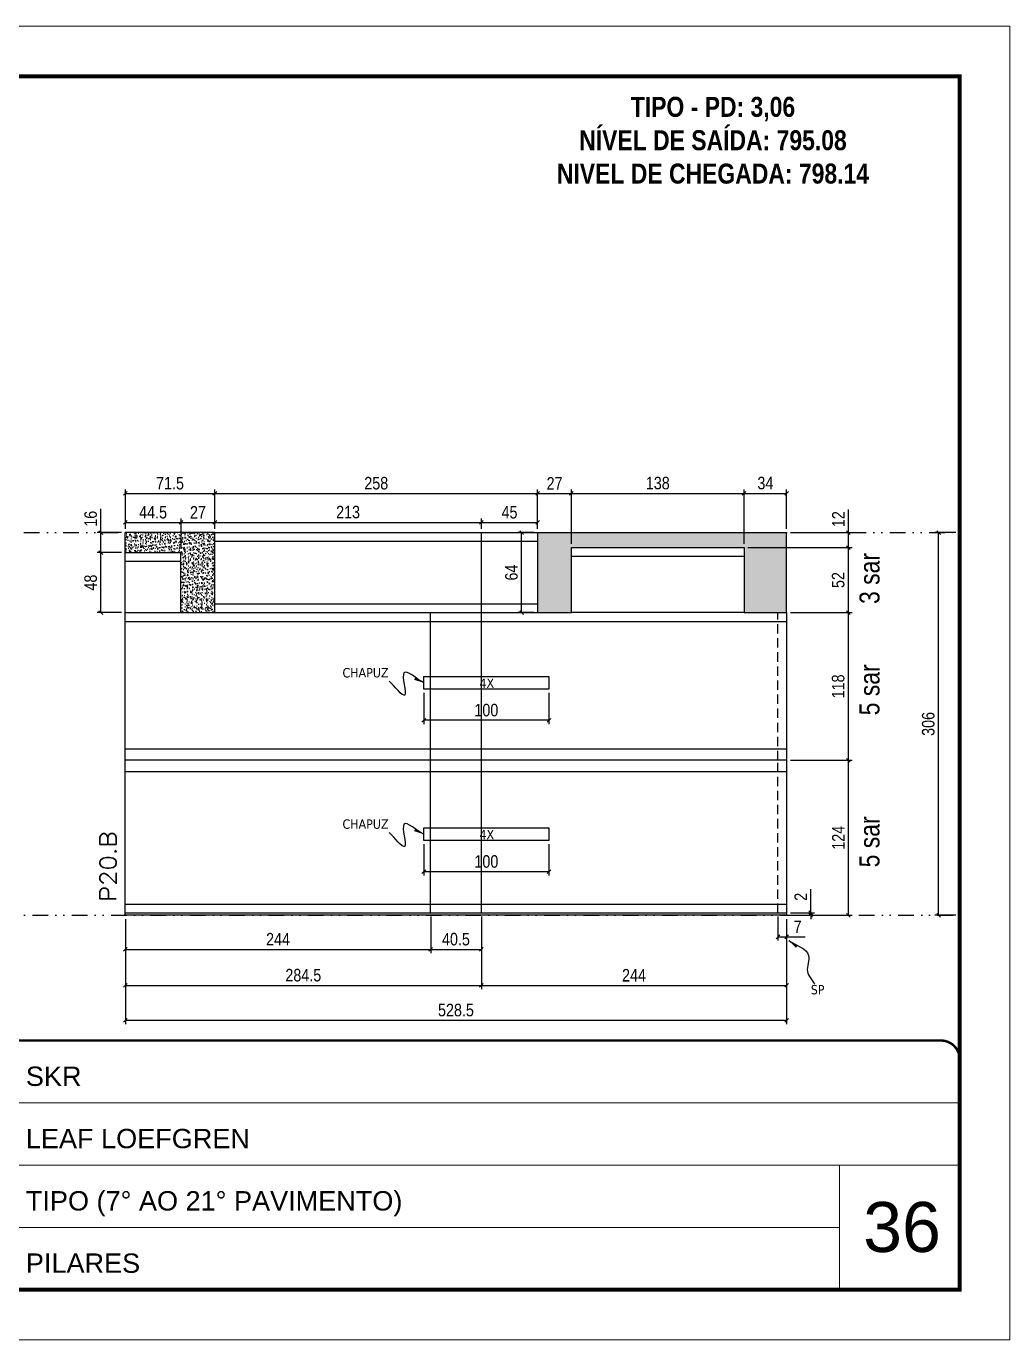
# Model space of a CAD drawing. Extents: x 14400 to 27878, y -21631 to 6985.
# Drawn here: x 19868 to 20653, y -3254 to -2204 of the extents above; entities that cross this region are included whole.
import ezdxf

# ---------------------------------------------------------------- set-up
doc = ezdxf.new("R2010")
doc.units = 0
for name, pattern in [('CONTINUO', [0]), ('DASHED', [0.75, 0.5, -0.25]), ('DIVIDE2', [0.625, 0.25, -0.125, 0, -0.125, 0, -0.125]), ('HIDDEN', [0.375, 0.25, -0.125])]:
    doc.linetypes.add(name, pattern=pattern)
for name, color, linetype, lineweight in [('CARIMBO', 255, 'Continuous', 9), ('Folhas', 255, 'Continuous', 9), ('SARRAFO DE PRESSAO', 251, 'DASHED', 9), ('Texto Seção', 7, 'Continuous', 15)]:
    doc.layers.add(name, color=color, linetype=linetype, lineweight=lineweight)
for name, color, linetype in [('COTA', 241, 'Continuous'), ('NOMENCLATURA', 7, 'Continuous'), ('Nível', 160, 'Continuous'), ('Painéis', 200, 'Continuous'), ('SARR_2.2x10', 60, 'Continuous'), ('SARR_2.2x7', 40, 'Continuous'), ('Sarrafo de Pressão', 42, 'HIDDEN'), ('texto', 7, 'Continuous')]:
    doc.layers.add(name, color=color, linetype=linetype)
doc.styles.add('ARIAL', font='arial.ttf')
doc.styles.add('ARIAL_NARROW', font='ARIALN.TTF', dxfattribs={"height": 0.2})
doc.styles.add('COTA TECNICA', font='techl___.ttf', dxfattribs={"height": 10})
doc.styles.add('COTA TECNICA-50', font='techl___.ttf', dxfattribs={"height": 10})
doc.styles.add('REGUA-120', font='ROMANS.shx', dxfattribs={"height": 15})
doc.styles.add('ROMANC', font='techb___.ttf', dxfattribs={"height": 2.5})
doc.styles.get("Standard").update_dxf_attribs({"font": 'arial.ttf'})
doc.dimstyles.new('COTA PAINEL-50', dxfattribs={"dimtxt": 10, "dimasz": 3, "dimexe": 3, "dimexo": 3, "dimgap": 3, "dimtad": 1, "dimdec": 1, "dimzin": 12, "dimdsep": 46, "dimtxsty": 'COTA TECNICA-50', "dimblk1": 'OBLIQUE', "dimblk2": 'OBLIQUE', "dimsah": 1, "dimcen": 0.9, "dimclrd": 4, "dimclre": 4, "dimclrt": 240, "dimadec": 1, "dimazin": 3, "dimtfac": 1, "dimtdec": 1, "dimtmove": 0, "dimatfit": 3, "dimfxl": 1, "dimtolj": 1, "dimtzin": 12, "dimarcsym": 0})
doc.dimstyles.new('PAINEL', dxfattribs={"dimtxt": 10, "dimasz": 3, "dimexe": 3, "dimexo": 3, "dimgap": 3, "dimtad": 1, "dimdec": 1, "dimzin": 12, "dimdsep": 46, "dimtxsty": 'COTA TECNICA', "dimblk1": 'OBLIQUE', "dimblk2": 'OBLIQUE', "dimsah": 1, "dimcen": 0.9, "dimclrd": 4, "dimclre": 4, "dimclrt": 240, "dimadec": 1, "dimazin": 3, "dimtfac": 1, "dimtdec": 1, "dimtmove": 0, "dimatfit": 3, "dimfxl": 1, "dimtolj": 1, "dimtzin": 12, "dimarcsym": 0})
doc.dimstyles.get("Standard").update_dxf_attribs({"dimtxt": 0.18, "dimasz": 0.18, "dimexe": 0.18, "dimexo": 0.0625, "dimgap": 0.09, "dimtad": 0, "dimtih": 1, "dimtoh": 1, "dimdec": 4, "dimzin": 0, "dimdsep": 46, "dimtxsty": 'Standard', "dimcen": 0.09, "dimadec": 0, "dimazin": 0, "dimtfac": 1, "dimtdec": 4, "dimtofl": 0, "dimtmove": 0, "dimatfit": 3, "dimfxl": 1, "dimtolj": 1, "dimtzin": 0, "dimarcsym": 0})
pattern_1 = [(50, (0, -55), (5.4655401, -0.4781726), [0.5715, -6.2865]), (355, (0, -55), (-1.0573026, 5.7317054), [0.4572, -5.0292175]), (100.451445, (0.4555, -55.04), (4.4082374, 5.2535326), [0.4857003, -5.3427073]), (46.1842, (0, -53.476), (8.1323712, -1.2612698), [0.85725, -9.42975]), (96.635558, (0.678, -53.581), (7.122124, 7.4227837), [0.7285507, -8.0140682]), (351.18415, (0, -53.476), (7.122124, 7.4227837), [0.685799, -7.543792]), (21, (0.762, -53.857), (4.5484317, -3.0679559), [0.5715, -6.2865]), (326, (0.762, -53.857), (1.8540609, 5.525639), [0.4572, -5.0292]), (71.451445, (1.141, -54.1127), (6.4024926, 2.457683), [0.4857003, -5.3426981]), (37.5, (0, -55), (0.0926581, 2.53665117), [0, -4.96824, 0, -5.1054, 0, -5.04825]), (7.5, (0, -55), (2.00458988, 3.00541724), [0, -2.91084, 0, -4.85394, 0, -1.92405]), (327.5, (-1.6993, -55), (4.06771786, -0.17186232), [0, -1.905, 0, -5.9436, 0, -7.8867]), (317.5, (-2.4613, -55), (4.44387544, 0.76279473), [0, -2.4765, 0, -3.94716, 0, -5.6007])]

# ---------------------------------------------------------------- blocks, each defined once
blk = doc.blocks.new('9999999999')
at = {"color": 30, "linetype": 'CONTINUO'}
for p, q in [((98564.6, 34379.6), (99584, 34379.6)), ((98564.6, 34329.8), (99488, 34329.8)), ((99584, 34329.8), (99488, 34329.8)), ((99488, 34329.8), (99488, 34230.2)), ((98564.6, 34280), (99488, 34280))]:
    blk.add_line(p, q, dxfattribs=at)
at = {"color": 30, "linetype": 'CONTINUO', "const_width": 2}
blk.add_lwpolyline([(99584, 34230.2), (99584, 34414.4, 0.414214), (99569, 34429.4), (98229, 34429.4, 0.414214), (98214, 34414.4), (98214, 34245.2, 0.414214), (98229, 34230.2), (99584, 34230.2)], format="xyb", dxfattribs=at)
at = {"layer": 'Folhas'}
blk.add_lwpolyline([(98139, 34190.2), (99624, 34190.2), (99624, 35240.2), (98139, 35240.2)], close=True, dxfattribs=at)
at = {"layer": 'Folhas', "color": 30, "const_width": 3}
blk.add_lwpolyline([(98214, 34230.2), (99584, 34230.2), (99584, 35200.2), (98214, 35200.2)], close=True, dxfattribs=at)
at = {"color": 7, "linetype": 'Continuous', "ltscale": 5, "style": 'ARIAL'}
for s, height, p in [('SKR', 15.48, (98837.7, 34393.1)), ('LEAF LOEFGREN', 15.483, (98837.7, 34343.3)), ('TIPO (7° AO 21° PAVIMENTO)', 15.483, (98837.7, 34293.5)), ('PILARES', 15.48, (98837.7, 34243.7))]:
    blk.add_text(s, height=height, dxfattribs=at).set_placement(p)
blk = doc.blocks.new('_Oblique')
at = {"color": 0, "linetype": 'ByBlock', "lineweight": -2}
blk.add_line((-0.5, -0.5), (0.5, 0.5), dxfattribs=at)
blk = doc.blocks.new('*D1974')
at = {"layer": 'COTA', "color": 4, "lineweight": -2, "transparency": 16777216}
for p, q in [((20468.2, -2915.6), (20468.2, -2934.8)), ((20475.2, -2917.6), (20475.2, -2934.8)), ((20468.2, -2931.8), (20475.2, -2931.8)), ((20475.2, -2931.8), (20489.9, -2931.8))]:
    blk.add_line(p, q, dxfattribs=at)
at = {"layer": 'Defpoints', "color": 0, "transparency": 16777216}
for p in [(20468.2, -2912.6), (20475.2, -2914.6), (20475.2, -2931.8)]:
    blk.add_point(p, dxfattribs=at)
at = {"layer": 'COTA', "color": 4, "lineweight": -2, "transparency": 16777216, "xscale": 3, "yscale": 3, "zscale": 3, "rotation": 180}
blk.add_blockref('_Oblique', (20468.2, -2931.8), dxfattribs=at)
at = {"layer": 'COTA', "color": 4, "lineweight": -2, "transparency": 16777216, "xscale": 3, "yscale": 3, "zscale": 3}
blk.add_blockref('_Oblique', (20475.2, -2931.8), dxfattribs=at)
at = {"layer": 'COTA', "color": 240, "transparency": 16777216, "insert": (20484, -2923.8), "char_height": 10, "attachment_point": 5, "style": 'COTA TECNICA-50'}
blk.add_mtext('\\A1;7', dxfattribs=at)
blk = doc.blocks.new('*D1975')
at = {"layer": 'COTA', "color": 4, "lineweight": -2, "transparency": 16777216}
for p, q in [((20494.4, -2912.6), (20494.4, -2893.8)), ((20478.2, -2912.6), (20497.4, -2912.6)), ((20478.2, -2914.6), (20497.4, -2914.6)), ((20494.4, -2914.6), (20494.4, -2912.6)), ((20494.4, -2914.6), (20494.4, -2917.6))]:
    blk.add_line(p, q, dxfattribs=at)
at = {"layer": 'Defpoints', "color": 0, "transparency": 16777216}
for p in [(20475.2, -2912.6), (20475.2, -2914.6), (20494.4, -2914.6)]:
    blk.add_point(p, dxfattribs=at)
at = {"layer": 'COTA', "color": 4, "lineweight": -2, "transparency": 16777216, "xscale": 3, "yscale": 3, "zscale": 3}
for p, rotation in [((20494.4, -2912.6), 270), ((20494.4, -2914.6), 90)]:
    blk.add_blockref('_Oblique', p, dxfattribs=dict(at, rotation=rotation))
at = {"layer": 'COTA', "color": 240, "transparency": 16777216, "insert": (20486.4, -2899.8), "char_height": 10, "attachment_point": 5, "rotation": 90, "style": 'COTA TECNICA-50'}
blk.add_mtext('\\A1;2', dxfattribs=at)
blk = doc.blocks.new('*D1976')
at = {"layer": 'COTA', "color": 4, "lineweight": -2, "transparency": 16777216}
for p, q in [((20478.2, -2790.6), (20527.5, -2790.6)), ((20524.5, -2914.6), (20524.5, -2790.6)), ((20478.2, -2914.6), (20527.5, -2914.6))]:
    blk.add_line(p, q, dxfattribs=at)
at = {"layer": 'Defpoints', "color": 0, "transparency": 16777216}
for p in [(20475.2, -2790.6), (20524.5, -2790.6), (20475.2, -2914.6)]:
    blk.add_point(p, dxfattribs=at)
at = {"layer": 'COTA', "color": 4, "lineweight": -2, "transparency": 16777216, "xscale": 3, "yscale": 3, "zscale": 3}
for p, rotation in [((20524.5, -2790.6), 90), ((20524.5, -2914.6), 270)]:
    blk.add_blockref('_Oblique', p, dxfattribs=dict(at, rotation=rotation))
at = {"layer": 'COTA', "color": 240, "transparency": 16777216, "insert": (20516.5, -2852.6), "char_height": 10, "attachment_point": 5, "rotation": 90, "style": 'COTA TECNICA'}
blk.add_mtext('\\A1;124', dxfattribs=at)
blk = doc.blocks.new('*D1977')
at = {"layer": 'COTA', "color": 4, "linetype": 'ByBlock', "lineweight": -2, "transparency": 16777216}
for p, q in [((20185.2, -2857.7), (20185.2, -2882.7)), ((20285.2, -2857.7), (20285.2, -2882.7)), ((20285.2, -2879.7), (20185.2, -2879.7))]:
    blk.add_line(p, q, dxfattribs=at)
at = {"layer": 'Defpoints', "color": 0, "linetype": 'ByBlock', "transparency": 16777216}
for p in [(20185.2, -2854.7), (20285.2, -2854.7), (20185.2, -2879.7)]:
    blk.add_point(p, dxfattribs=at)
at = {"layer": 'COTA', "color": 4, "linetype": 'ByBlock', "lineweight": -2, "transparency": 16777216, "xscale": 3, "yscale": 3, "zscale": 3, "rotation": 180}
blk.add_blockref('_Oblique', (20185.2, -2879.7), dxfattribs=at)
at = {"layer": 'COTA', "color": 4, "linetype": 'ByBlock', "lineweight": -2, "transparency": 16777216, "xscale": 3, "yscale": 3, "zscale": 3}
blk.add_blockref('_Oblique', (20285.2, -2879.7), dxfattribs=at)
at = {"layer": 'COTA', "color": 240, "linetype": 'ByBlock', "transparency": 16777216, "insert": (20235.2, -2871.6), "char_height": 10, "attachment_point": 5, "style": 'COTA TECNICA'}
blk.add_mtext('\\A1;100', dxfattribs=at)
blk = doc.blocks.new('*D1978')
at = {"layer": 'COTA', "color": 4, "lineweight": -2, "transparency": 16777216}
for p, q in [((19946.7, -2917.6), (19946.7, -2973.6)), ((20231.2, -2915.6), (20231.2, -2973.6)), ((19946.7, -2970.6), (20231.2, -2970.6))]:
    blk.add_line(p, q, dxfattribs=at)
at = {"layer": 'Defpoints', "color": 0, "transparency": 16777216}
for p in [(19946.7, -2914.6), (20231.2, -2912.6), (20231.2, -2970.6)]:
    blk.add_point(p, dxfattribs=at)
at = {"layer": 'COTA', "color": 4, "lineweight": -2, "transparency": 16777216, "xscale": 3, "yscale": 3, "zscale": 3, "rotation": 180}
blk.add_blockref('_Oblique', (19946.7, -2970.6), dxfattribs=at)
at = {"layer": 'COTA', "color": 4, "lineweight": -2, "transparency": 16777216, "xscale": 3, "yscale": 3, "zscale": 3}
blk.add_blockref('_Oblique', (20231.2, -2970.6), dxfattribs=at)
at = {"layer": 'COTA', "color": 240, "transparency": 16777216, "insert": (20088.9, -2962.5), "char_height": 10, "attachment_point": 5, "style": 'COTA TECNICA'}
blk.add_mtext('\\A1;284.5', dxfattribs=at)
blk = doc.blocks.new('*D1979')
at = {"layer": 'COTA', "color": 4, "lineweight": -2, "transparency": 16777216}
for p, q in [((20231.2, -2915.6), (20231.2, -2973.6)), ((20475.2, -2917.6), (20475.2, -2973.6)), ((20231.2, -2970.6), (20475.2, -2970.6))]:
    blk.add_line(p, q, dxfattribs=at)
at = {"layer": 'Defpoints', "color": 0, "transparency": 16777216}
for p in [(20231.2, -2912.6), (20475.2, -2914.6), (20475.2, -2970.6)]:
    blk.add_point(p, dxfattribs=at)
at = {"layer": 'COTA', "color": 4, "lineweight": -2, "transparency": 16777216, "xscale": 3, "yscale": 3, "zscale": 3, "rotation": 180}
blk.add_blockref('_Oblique', (20231.2, -2970.6), dxfattribs=at)
at = {"layer": 'COTA', "color": 4, "lineweight": -2, "transparency": 16777216, "xscale": 3, "yscale": 3, "zscale": 3}
blk.add_blockref('_Oblique', (20475.2, -2970.6), dxfattribs=at)
at = {"layer": 'COTA', "color": 240, "transparency": 16777216, "insert": (20353.2, -2962.5), "char_height": 10, "attachment_point": 5, "style": 'COTA TECNICA'}
blk.add_mtext('\\A1;244', dxfattribs=at)
blk = doc.blocks.new('*D1980')
at = {"layer": 'COTA', "color": 4, "lineweight": -2, "transparency": 16777216}
for p, q in [((19946.7, -2917.6), (19946.7, -2944.8)), ((20190.7, -2915.6), (20190.7, -2944.8)), ((19946.7, -2941.8), (20190.7, -2941.8))]:
    blk.add_line(p, q, dxfattribs=at)
at = {"layer": 'Defpoints', "color": 0, "transparency": 16777216}
for p in [(19946.7, -2914.6), (20190.7, -2912.6), (20190.7, -2941.8)]:
    blk.add_point(p, dxfattribs=at)
at = {"layer": 'COTA', "color": 4, "lineweight": -2, "transparency": 16777216, "xscale": 3, "yscale": 3, "zscale": 3, "rotation": 180}
blk.add_blockref('_Oblique', (19946.7, -2941.8), dxfattribs=at)
at = {"layer": 'COTA', "color": 4, "lineweight": -2, "transparency": 16777216, "xscale": 3, "yscale": 3, "zscale": 3}
blk.add_blockref('_Oblique', (20190.7, -2941.8), dxfattribs=at)
at = {"layer": 'COTA', "color": 240, "transparency": 16777216, "insert": (20068.7, -2933.7), "char_height": 10, "attachment_point": 5, "style": 'COTA TECNICA'}
blk.add_mtext('\\A1;244', dxfattribs=at)
blk = doc.blocks.new('*D1981')
at = {"layer": 'COTA', "color": 4, "lineweight": -2, "transparency": 16777216}
for p, q in [((20190.7, -2915.6), (20190.7, -2944.8)), ((20231.2, -2915.6), (20231.2, -2944.8)), ((20190.7, -2941.8), (20231.2, -2941.8))]:
    blk.add_line(p, q, dxfattribs=at)
at = {"layer": 'Defpoints', "color": 0, "transparency": 16777216}
for p in [(20190.7, -2912.6), (20231.2, -2912.6), (20231.2, -2941.8)]:
    blk.add_point(p, dxfattribs=at)
at = {"layer": 'COTA', "color": 4, "lineweight": -2, "transparency": 16777216, "xscale": 3, "yscale": 3, "zscale": 3, "rotation": 180}
blk.add_blockref('_Oblique', (20190.7, -2941.8), dxfattribs=at)
at = {"layer": 'COTA', "color": 4, "lineweight": -2, "transparency": 16777216, "xscale": 3, "yscale": 3, "zscale": 3}
blk.add_blockref('_Oblique', (20231.2, -2941.8), dxfattribs=at)
at = {"layer": 'COTA', "color": 240, "transparency": 16777216, "insert": (20210.9, -2933.7), "char_height": 10, "attachment_point": 5, "style": 'COTA TECNICA'}
blk.add_mtext('\\A1;40.5', dxfattribs=at)
blk = doc.blocks.new('*D1990')
at = {"layer": 'COTA', "color": 4, "lineweight": -2, "transparency": 16777216}
for p, q in [((19927.1, -2608.6), (19927.1, -2589.6)), ((19943.7, -2608.6), (19924.1, -2608.6)), ((19927.1, -2624.6), (19927.1, -2608.6)), ((19943.7, -2624.6), (19924.1, -2624.6))]:
    blk.add_line(p, q, dxfattribs=at)
at = {"layer": 'Defpoints', "color": 0, "transparency": 16777216}
for p in [(19927.1, -2608.6), (19946.7, -2608.6), (19946.7, -2624.6)]:
    blk.add_point(p, dxfattribs=at)
at = {"layer": 'COTA', "color": 4, "lineweight": -2, "transparency": 16777216, "xscale": 3, "yscale": 3, "zscale": 3}
for p, rotation in [((19927.1, -2608.6), 90), ((19927.1, -2624.6), 270)]:
    blk.add_blockref('_Oblique', p, dxfattribs=dict(at, rotation=rotation))
at = {"layer": 'COTA', "color": 240, "transparency": 16777216, "insert": (19919, -2597.6), "char_height": 10, "attachment_point": 5, "rotation": 90, "style": 'COTA TECNICA'}
blk.add_mtext('\\A1;16', dxfattribs=at)
blk = doc.blocks.new('*D1991')
at = {"layer": 'COTA', "color": 4, "lineweight": -2, "transparency": 16777216}
for p, q in [((19946.7, -2605.6), (19946.7, -2597.5)), ((19946.7, -2600.5), (19991.2, -2600.5)), ((19991.2, -2621.6), (19991.2, -2597.5))]:
    blk.add_line(p, q, dxfattribs=at)
at = {"layer": 'Defpoints', "color": 0, "transparency": 16777216}
for p in [(19991.2, -2600.5), (19946.7, -2608.6), (19991.2, -2624.6)]:
    blk.add_point(p, dxfattribs=at)
at = {"layer": 'COTA', "color": 4, "lineweight": -2, "transparency": 16777216, "xscale": 3, "yscale": 3, "zscale": 3, "rotation": 180}
blk.add_blockref('_Oblique', (19946.7, -2600.5), dxfattribs=at)
at = {"layer": 'COTA', "color": 4, "lineweight": -2, "transparency": 16777216, "xscale": 3, "yscale": 3, "zscale": 3}
blk.add_blockref('_Oblique', (19991.2, -2600.5), dxfattribs=at)
at = {"layer": 'COTA', "color": 240, "transparency": 16777216, "insert": (19968.9, -2592.4), "char_height": 10, "attachment_point": 5, "style": 'COTA TECNICA'}
blk.add_mtext('\\A1;44.5', dxfattribs=at)
blk = doc.blocks.new('*D1992')
at = {"layer": 'COTA', "color": 4, "lineweight": -2, "transparency": 16777216}
for p, q in [((19991.2, -2621.6), (19991.2, -2597.5)), ((19991.2, -2600.5), (20018.2, -2600.5)), ((20018.2, -2605.6), (20018.2, -2597.5))]:
    blk.add_line(p, q, dxfattribs=at)
at = {"layer": 'Defpoints', "color": 0, "transparency": 16777216}
for p in [(20018.2, -2600.5), (20018.2, -2608.6), (19991.2, -2624.6)]:
    blk.add_point(p, dxfattribs=at)
at = {"layer": 'COTA', "color": 4, "lineweight": -2, "transparency": 16777216, "xscale": 3, "yscale": 3, "zscale": 3, "rotation": 180}
blk.add_blockref('_Oblique', (19991.2, -2600.5), dxfattribs=at)
at = {"layer": 'COTA', "color": 4, "lineweight": -2, "transparency": 16777216, "xscale": 3, "yscale": 3, "zscale": 3}
blk.add_blockref('_Oblique', (20018.2, -2600.5), dxfattribs=at)
at = {"layer": 'COTA', "color": 240, "transparency": 16777216, "insert": (20004.7, -2592.4), "char_height": 10, "attachment_point": 5, "style": 'COTA TECNICA'}
blk.add_mtext('\\A1;27', dxfattribs=at)
blk = doc.blocks.new('*D1993')
at = {"layer": 'COTA', "color": 4, "lineweight": -2, "transparency": 16777216}
for p, q in [((20018.2, -2605.6), (20018.2, -2574.3)), ((20018.2, -2577.3), (20276.2, -2577.3)), ((20276.2, -2605.6), (20276.2, -2574.3))]:
    blk.add_line(p, q, dxfattribs=at)
at = {"layer": 'Defpoints', "color": 0, "transparency": 16777216}
for p in [(20276.2, -2577.3), (20018.2, -2608.6), (20276.2, -2608.6)]:
    blk.add_point(p, dxfattribs=at)
at = {"layer": 'COTA', "color": 4, "lineweight": -2, "transparency": 16777216, "xscale": 3, "yscale": 3, "zscale": 3, "rotation": 180}
blk.add_blockref('_Oblique', (20018.2, -2577.3), dxfattribs=at)
at = {"layer": 'COTA', "color": 4, "lineweight": -2, "transparency": 16777216, "xscale": 3, "yscale": 3, "zscale": 3}
blk.add_blockref('_Oblique', (20276.2, -2577.3), dxfattribs=at)
at = {"layer": 'COTA', "color": 240, "transparency": 16777216, "insert": (20147.2, -2569.2), "char_height": 10, "attachment_point": 5, "style": 'COTA TECNICA'}
blk.add_mtext('\\A1;258', dxfattribs=at)
blk = doc.blocks.new('*D1994')
at = {"layer": 'COTA', "color": 4, "lineweight": -2, "transparency": 16777216}
for p, q in [((20018.2, -2605.6), (20018.2, -2597.5)), ((20018.2, -2600.5), (20231.2, -2600.5)), ((20231.2, -2605.6), (20231.2, -2597.5))]:
    blk.add_line(p, q, dxfattribs=at)
at = {"layer": 'Defpoints', "color": 0, "transparency": 16777216}
for p in [(20231.2, -2600.5), (20018.2, -2608.6), (20231.2, -2608.6)]:
    blk.add_point(p, dxfattribs=at)
at = {"layer": 'COTA', "color": 4, "lineweight": -2, "transparency": 16777216, "xscale": 3, "yscale": 3, "zscale": 3, "rotation": 180}
blk.add_blockref('_Oblique', (20018.2, -2600.5), dxfattribs=at)
at = {"layer": 'COTA', "color": 4, "lineweight": -2, "transparency": 16777216, "xscale": 3, "yscale": 3, "zscale": 3}
blk.add_blockref('_Oblique', (20231.2, -2600.5), dxfattribs=at)
at = {"layer": 'COTA', "color": 240, "transparency": 16777216, "insert": (20124.7, -2592.3), "char_height": 10, "attachment_point": 5, "style": 'COTA TECNICA'}
blk.add_mtext('\\A1;213', dxfattribs=at)
blk = doc.blocks.new('*D1995')
at = {"layer": 'COTA', "color": 4, "lineweight": -2, "transparency": 16777216}
for p, q in [((20231.2, -2605.6), (20231.2, -2597.5)), ((20231.2, -2600.5), (20276.2, -2600.5)), ((20276.2, -2605.6), (20276.2, -2597.5))]:
    blk.add_line(p, q, dxfattribs=at)
at = {"layer": 'Defpoints', "color": 0, "transparency": 16777216}
for p in [(20276.2, -2600.5), (20231.2, -2608.6), (20276.2, -2608.6)]:
    blk.add_point(p, dxfattribs=at)
at = {"layer": 'COTA', "color": 4, "lineweight": -2, "transparency": 16777216, "xscale": 3, "yscale": 3, "zscale": 3, "rotation": 180}
blk.add_blockref('_Oblique', (20231.2, -2600.5), dxfattribs=at)
at = {"layer": 'COTA', "color": 4, "lineweight": -2, "transparency": 16777216, "xscale": 3, "yscale": 3, "zscale": 3}
blk.add_blockref('_Oblique', (20276.2, -2600.5), dxfattribs=at)
at = {"layer": 'COTA', "color": 240, "transparency": 16777216, "insert": (20253.7, -2592.4), "char_height": 10, "attachment_point": 5, "style": 'COTA TECNICA'}
blk.add_mtext('\\A1;45', dxfattribs=at)
blk = doc.blocks.new('*D1996')
at = {"layer": 'COTA', "color": 4, "lineweight": -2, "transparency": 16777216}
for p, q in [((20276.2, -2605.6), (20276.2, -2574.3)), ((20276.2, -2577.3), (20303.2, -2577.3)), ((20303.2, -2617.6), (20303.2, -2574.3))]:
    blk.add_line(p, q, dxfattribs=at)
at = {"layer": 'Defpoints', "color": 0, "transparency": 16777216}
for p in [(20303.2, -2577.3), (20276.2, -2608.6), (20303.2, -2620.6)]:
    blk.add_point(p, dxfattribs=at)
at = {"layer": 'COTA', "color": 4, "lineweight": -2, "transparency": 16777216, "xscale": 3, "yscale": 3, "zscale": 3, "rotation": 180}
blk.add_blockref('_Oblique', (20276.2, -2577.3), dxfattribs=at)
at = {"layer": 'COTA', "color": 4, "lineweight": -2, "transparency": 16777216, "xscale": 3, "yscale": 3, "zscale": 3}
blk.add_blockref('_Oblique', (20303.2, -2577.3), dxfattribs=at)
at = {"layer": 'COTA', "color": 240, "transparency": 16777216, "insert": (20289.7, -2569.3), "char_height": 10, "attachment_point": 5, "style": 'COTA TECNICA'}
blk.add_mtext('\\A1;27', dxfattribs=at)
blk = doc.blocks.new('*D1997')
at = {"layer": 'COTA', "color": 4, "lineweight": -2, "transparency": 16777216}
for p, q in [((20303.2, -2617.6), (20303.2, -2574.3)), ((20303.2, -2577.3), (20441.2, -2577.3)), ((20441.2, -2617.6), (20441.2, -2574.3))]:
    blk.add_line(p, q, dxfattribs=at)
at = {"layer": 'Defpoints', "color": 0, "transparency": 16777216}
for p in [(20441.2, -2577.3), (20303.2, -2620.6), (20441.2, -2620.6)]:
    blk.add_point(p, dxfattribs=at)
at = {"layer": 'COTA', "color": 4, "lineweight": -2, "transparency": 16777216, "xscale": 3, "yscale": 3, "zscale": 3, "rotation": 180}
blk.add_blockref('_Oblique', (20303.2, -2577.3), dxfattribs=at)
at = {"layer": 'COTA', "color": 4, "lineweight": -2, "transparency": 16777216, "xscale": 3, "yscale": 3, "zscale": 3}
blk.add_blockref('_Oblique', (20441.2, -2577.3), dxfattribs=at)
at = {"layer": 'COTA', "color": 240, "transparency": 16777216, "insert": (20372.2, -2569.1), "char_height": 10, "attachment_point": 5, "style": 'COTA TECNICA'}
blk.add_mtext('\\A1;138', dxfattribs=at)
blk = doc.blocks.new('*D1998')
at = {"layer": 'COTA', "color": 4, "lineweight": -2, "transparency": 16777216}
for p, q in [((20441.2, -2617.6), (20441.2, -2574.3)), ((20441.2, -2577.3), (20475.2, -2577.3)), ((20475.2, -2605.6), (20475.2, -2574.3))]:
    blk.add_line(p, q, dxfattribs=at)
at = {"layer": 'Defpoints', "color": 0, "transparency": 16777216}
for p in [(20475.2, -2577.3), (20475.2, -2608.6), (20441.2, -2620.6)]:
    blk.add_point(p, dxfattribs=at)
at = {"layer": 'COTA', "color": 4, "lineweight": -2, "transparency": 16777216, "xscale": 3, "yscale": 3, "zscale": 3, "rotation": 180}
blk.add_blockref('_Oblique', (20441.2, -2577.3), dxfattribs=at)
at = {"layer": 'COTA', "color": 4, "lineweight": -2, "transparency": 16777216, "xscale": 3, "yscale": 3, "zscale": 3}
blk.add_blockref('_Oblique', (20475.2, -2577.3), dxfattribs=at)
at = {"layer": 'COTA', "color": 240, "transparency": 16777216, "insert": (20458.2, -2569.1), "char_height": 10, "attachment_point": 5, "style": 'COTA TECNICA'}
blk.add_mtext('\\A1;34', dxfattribs=at)
blk = doc.blocks.new('*D1999')
at = {"layer": 'COTA', "color": 4, "lineweight": -2, "transparency": 16777216}
for p, q in [((19946.7, -2605.6), (19946.7, -2574.3)), ((19946.7, -2577.3), (20018.2, -2577.3)), ((20018.2, -2605.6), (20018.2, -2574.3))]:
    blk.add_line(p, q, dxfattribs=at)
at = {"layer": 'Defpoints', "color": 0, "transparency": 16777216}
for p in [(20018.2, -2577.3), (19946.7, -2608.6), (20018.2, -2608.6)]:
    blk.add_point(p, dxfattribs=at)
at = {"layer": 'COTA', "color": 4, "lineweight": -2, "transparency": 16777216, "xscale": 3, "yscale": 3, "zscale": 3, "rotation": 180}
blk.add_blockref('_Oblique', (19946.7, -2577.3), dxfattribs=at)
at = {"layer": 'COTA', "color": 4, "lineweight": -2, "transparency": 16777216, "xscale": 3, "yscale": 3, "zscale": 3}
blk.add_blockref('_Oblique', (20018.2, -2577.3), dxfattribs=at)
at = {"layer": 'COTA', "color": 240, "transparency": 16777216, "insert": (19982.4, -2569.2), "char_height": 10, "attachment_point": 5, "style": 'COTA TECNICA'}
blk.add_mtext('\\A1;71.5', dxfattribs=at)
blk = doc.blocks.new('*D2000')
at = {"layer": 'COTA', "color": 4, "lineweight": -2, "transparency": 16777216}
for p, q in [((20273.2, -2608.6), (20260.4, -2608.6)), ((20263.4, -2672.6), (20263.4, -2608.6)), ((20273.2, -2672.6), (20260.4, -2672.6))]:
    blk.add_line(p, q, dxfattribs=at)
at = {"layer": 'Defpoints', "color": 0, "transparency": 16777216}
for p in [(20263.4, -2608.6), (20276.2, -2608.6), (20276.2, -2672.6)]:
    blk.add_point(p, dxfattribs=at)
at = {"layer": 'COTA', "color": 4, "lineweight": -2, "transparency": 16777216, "xscale": 3, "yscale": 3, "zscale": 3}
for p, rotation in [((20263.4, -2608.6), 90), ((20263.4, -2672.6), 270)]:
    blk.add_blockref('_Oblique', p, dxfattribs=dict(at, rotation=rotation))
at = {"layer": 'COTA', "color": 240, "transparency": 16777216, "insert": (20255.3, -2640.6), "char_height": 10, "attachment_point": 5, "rotation": 90, "style": 'COTA TECNICA'}
blk.add_mtext('\\A1;64', dxfattribs=at)
blk = doc.blocks.new('*D2022')
at = {"layer": 'COTA', "color": 4, "lineweight": -2, "transparency": 16777216}
for p, q in [((19943.7, -2624.6), (19924.1, -2624.6)), ((19927.1, -2672.6), (19927.1, -2624.6)), ((19943.7, -2672.6), (19924.1, -2672.6))]:
    blk.add_line(p, q, dxfattribs=at)
at = {"layer": 'Defpoints', "color": 0, "transparency": 16777216}
for p in [(19927.1, -2624.6), (19946.7, -2624.6), (19946.7, -2672.6)]:
    blk.add_point(p, dxfattribs=at)
at = {"layer": 'COTA', "color": 4, "lineweight": -2, "transparency": 16777216, "xscale": 3, "yscale": 3, "zscale": 3}
for p, rotation in [((19927.1, -2624.6), 90), ((19927.1, -2672.6), 270)]:
    blk.add_blockref('_Oblique', p, dxfattribs=dict(at, rotation=rotation))
at = {"layer": 'COTA', "color": 240, "transparency": 16777216, "insert": (19919, -2648.6), "char_height": 10, "attachment_point": 5, "rotation": 90, "style": 'COTA TECNICA'}
blk.add_mtext('\\A1;48', dxfattribs=at)
blk = doc.blocks.new('*D2023')
at = {"layer": 'COTA', "color": 4, "lineweight": -2, "transparency": 16777216}
for p, q in [((20478.2, -2672.6), (20527.5, -2672.6)), ((20524.5, -2790.6), (20524.5, -2672.6)), ((20478.2, -2790.6), (20527.5, -2790.6))]:
    blk.add_line(p, q, dxfattribs=at)
at = {"layer": 'Defpoints', "color": 0, "transparency": 16777216}
for p in [(20475.2, -2672.6), (20524.5, -2672.6), (20475.2, -2790.6)]:
    blk.add_point(p, dxfattribs=at)
at = {"layer": 'COTA', "color": 4, "lineweight": -2, "transparency": 16777216, "xscale": 3, "yscale": 3, "zscale": 3}
for p, rotation in [((20524.5, -2672.6), 90), ((20524.5, -2790.6), 270)]:
    blk.add_blockref('_Oblique', p, dxfattribs=dict(at, rotation=rotation))
at = {"layer": 'COTA', "color": 240, "transparency": 16777216, "insert": (20516.4, -2731.6), "char_height": 10, "attachment_point": 5, "rotation": 90, "style": 'COTA TECNICA'}
blk.add_mtext('\\A1;118', dxfattribs=at)
blk = doc.blocks.new('*D2024')
at = {"layer": 'COTA', "color": 4, "lineweight": -2, "transparency": 16777216}
for p, q in [((20444.2, -2620.6), (20527.5, -2620.6)), ((20524.5, -2672.6), (20524.5, -2620.6)), ((20478.2, -2672.6), (20527.5, -2672.6))]:
    blk.add_line(p, q, dxfattribs=at)
at = {"layer": 'Defpoints', "color": 0, "transparency": 16777216}
for p in [(20441.2, -2620.6), (20524.5, -2620.6), (20475.2, -2672.6)]:
    blk.add_point(p, dxfattribs=at)
at = {"layer": 'COTA', "color": 4, "lineweight": -2, "transparency": 16777216, "xscale": 3, "yscale": 3, "zscale": 3}
for p, rotation in [((20524.5, -2620.6), 90), ((20524.5, -2672.6), 270)]:
    blk.add_blockref('_Oblique', p, dxfattribs=dict(at, rotation=rotation))
at = {"layer": 'COTA', "color": 240, "transparency": 16777216, "insert": (20516.4, -2646.6), "char_height": 10, "attachment_point": 5, "rotation": 90, "style": 'COTA TECNICA'}
blk.add_mtext('\\A1;52', dxfattribs=at)
blk = doc.blocks.new('*D2025')
at = {"layer": 'COTA', "color": 4, "lineweight": -2, "transparency": 16777216}
for p, q in [((20524.5, -2608.6), (20524.5, -2590.3)), ((20478.2, -2608.6), (20527.5, -2608.6)), ((20524.5, -2620.6), (20524.5, -2608.6)), ((20444.2, -2620.6), (20527.5, -2620.6))]:
    blk.add_line(p, q, dxfattribs=at)
at = {"layer": 'Defpoints', "color": 0, "transparency": 16777216}
for p in [(20475.2, -2608.6), (20524.5, -2608.6), (20441.2, -2620.6)]:
    blk.add_point(p, dxfattribs=at)
at = {"layer": 'COTA', "color": 4, "lineweight": -2, "transparency": 16777216, "xscale": 3, "yscale": 3, "zscale": 3}
for p, rotation in [((20524.5, -2608.6), 90), ((20524.5, -2620.6), 270)]:
    blk.add_blockref('_Oblique', p, dxfattribs=dict(at, rotation=rotation))
at = {"layer": 'COTA', "color": 240, "transparency": 16777216, "insert": (20516.5, -2597.9), "char_height": 10, "attachment_point": 5, "rotation": 90, "style": 'COTA TECNICA'}
blk.add_mtext('\\A1;12', dxfattribs=at)
blk = doc.blocks.new('*D2027')
at = {"layer": 'COTA', "color": 4, "linetype": 'ByBlock', "lineweight": -2, "transparency": 16777216}
for p, q in [((20185.2, -2736.7), (20185.2, -2761.7)), ((20285.2, -2736.7), (20285.2, -2761.7)), ((20285.2, -2758.7), (20185.2, -2758.7))]:
    blk.add_line(p, q, dxfattribs=at)
at = {"layer": 'Defpoints', "color": 0, "linetype": 'ByBlock', "transparency": 16777216}
for p in [(20185.2, -2733.7), (20285.2, -2733.7), (20185.2, -2758.7)]:
    blk.add_point(p, dxfattribs=at)
at = {"layer": 'COTA', "color": 4, "linetype": 'ByBlock', "lineweight": -2, "transparency": 16777216, "xscale": 3, "yscale": 3, "zscale": 3, "rotation": 180}
blk.add_blockref('_Oblique', (20185.2, -2758.7), dxfattribs=at)
at = {"layer": 'COTA', "color": 4, "linetype": 'ByBlock', "lineweight": -2, "transparency": 16777216, "xscale": 3, "yscale": 3, "zscale": 3}
blk.add_blockref('_Oblique', (20285.2, -2758.7), dxfattribs=at)
at = {"layer": 'COTA', "color": 240, "linetype": 'ByBlock', "transparency": 16777216, "insert": (20235.2, -2750.6), "char_height": 10, "attachment_point": 5, "style": 'COTA TECNICA'}
blk.add_mtext('\\A1;100', dxfattribs=at)
blk = doc.blocks.new('*D2028')
at = {"layer": 'COTA', "color": 4, "lineweight": -2, "transparency": 16777216}
for p, q in [((20610.5, -2608.6), (20593.6, -2608.6)), ((20596.6, -2914.6), (20596.6, -2608.6)), ((20610.5, -2914.6), (20593.6, -2914.6))]:
    blk.add_line(p, q, dxfattribs=at)
at = {"layer": 'Defpoints', "color": 0, "transparency": 16777216}
for p in [(20596.6, -2608.6), (20613.5, -2608.6), (20613.5, -2914.6)]:
    blk.add_point(p, dxfattribs=at)
at = {"layer": 'COTA', "color": 4, "lineweight": -2, "transparency": 16777216, "xscale": 3, "yscale": 3, "zscale": 3}
for p, rotation in [((20596.6, -2608.6), 90), ((20596.6, -2914.6), 270)]:
    blk.add_blockref('_Oblique', p, dxfattribs=dict(at, rotation=rotation))
at = {"layer": 'COTA', "color": 240, "transparency": 16777216, "insert": (20588.4, -2761.6), "char_height": 10, "attachment_point": 5, "rotation": 90, "style": 'COTA TECNICA'}
blk.add_mtext('\\A1;306', dxfattribs=at)
blk = doc.blocks.new('*D2963')
at = {"layer": 'COTA', "color": 4, "lineweight": -2, "transparency": 16777216}
for p, q in [((19946.7, -2917.6), (19946.7, -3001.5)), ((20475.2, -2917.6), (20475.2, -3001.5)), ((19946.7, -2998.5), (20475.2, -2998.5))]:
    blk.add_line(p, q, dxfattribs=at)
at = {"layer": 'Defpoints', "color": 0, "transparency": 16777216}
for p in [(19946.7, -2914.6), (20475.2, -2914.6), (20475.2, -2998.5)]:
    blk.add_point(p, dxfattribs=at)
at = {"layer": 'COTA', "color": 4, "lineweight": -2, "transparency": 16777216, "xscale": 3, "yscale": 3, "zscale": 3, "rotation": 180}
blk.add_blockref('_Oblique', (19946.7, -2998.5), dxfattribs=at)
at = {"layer": 'COTA', "color": 4, "lineweight": -2, "transparency": 16777216, "xscale": 3, "yscale": 3, "zscale": 3}
blk.add_blockref('_Oblique', (20475.2, -2998.5), dxfattribs=at)
at = {"layer": 'COTA', "color": 240, "transparency": 16777216, "insert": (20210.9, -2990.4), "char_height": 10, "attachment_point": 5, "style": 'COTA TECNICA'}
blk.add_mtext('\\A1;528.5', dxfattribs=at)

msp = doc.modelspace()

# ---------------------------------------------------------------- hatches: boundary and pattern name
at = {"layer": 'COTA'}
h = msp.add_hatch(dxfattribs=at)
h.set_pattern_fill('AR-CONC', color=256, scale=0.03)
h.set_pattern_definition(pattern_1)
h.paths.add_polyline_path([(19991.157, -2672.59), (20018.157, -2672.59), (20018.157, -2608.59), (19946.657, -2608.59), (19946.657, -2624.59), (19991.157, -2624.59)])
h = msp.add_hatch(dxfattribs=at)
h.set_pattern_fill('AR-CONC', color=256, scale=0.03)
h.set_pattern_definition(pattern_1)
h.paths.add_polyline_path([(20276.157, -2672.59), (20303.157, -2672.59), (20303.157, -2620.59), (20441.157, -2620.59), (20441.157, -2672.59), (20475.157, -2672.59), (20475.157, -2608.59), (20276.157, -2608.59)])

# ---------------------------------------------------------------- linework, layer by layer
for p, q in [((19946.657, -2624.59), (19946.657, -2608.59)), ((20018.157, -2608.59), (19946.657, -2608.59)), ((20276.157, -2608.59), (20475.157, -2608.59)), ((20475.157, -2672.59), (20475.157, -2608.59))]:
    msp.add_line(p, q, dxfattribs=at)
at = {"layer": 'Nível', "color": 4, "linetype": 'DIVIDE2', "ltscale": 50}
for p, q in [((19582.62, -2608.59), (20613.467, -2608.59)), ((19243.467, -2914.59), (20613.467, -2914.59))]:
    msp.add_line(p, q, dxfattribs=at)
at = {"layer": 'Painéis'}
for p, q in [((20018.157, -2608.59), (20276.157, -2608.59)), ((20018.157, -2672.59), (20018.157, -2608.59)), ((20231.157, -2608.59), (20231.157, -2912.59)), ((20276.157, -2608.59), (20276.157, -2672.59)), ((19946.657, -2912.59), (19946.657, -2624.59)), ((19946.657, -2624.59), (19991.157, -2624.59)), ((19991.157, -2672.59), (19991.157, -2624.59)), ((20303.157, -2672.59), (20303.157, -2620.59)), ((20303.157, -2620.59), (20441.157, -2620.59)), ((20441.157, -2620.59), (20441.157, -2672.59)), ((19946.657, -2672.59), (20303.157, -2672.59)), ((20190.657, -2912.59), (20190.657, -2672.59)), ((20441.157, -2672.59), (20475.157, -2672.59)), ((20475.157, -2672.59), (20475.157, -2912.59)), ((20475.157, -2790.59), (19946.657, -2790.59))]:
    msp.add_line(p, q, dxfattribs=at)
msp.add_lwpolyline([(19946.657, -2912.59), (20475.157, -2912.59), (20475.157, -2914.59), (19946.657, -2914.59)], close=True, dxfattribs=at)
at = {"layer": 'SARR_2.2x10'}
for points in [[(20185.157, -2723.747), (20285.157, -2723.747), (20285.157, -2733.747), (20185.157, -2733.747)], [(20185.157, -2844.747), (20285.157, -2844.747), (20285.157, -2854.747), (20185.157, -2854.747)]]:
    msp.add_lwpolyline(points, close=True, dxfattribs=at)
at = {"layer": 'SARR_2.2x7'}
for p, q in [((20018.157, -2615.59), (20276.157, -2615.59)), ((19946.657, -2631.59), (19991.157, -2631.59)), ((20303.157, -2627.59), (20441.157, -2627.59)), ((20018.157, -2665.59), (20276.157, -2665.59)), ((20441.157, -2672.59), (20303.157, -2672.59)), ((19946.657, -2679.59), (20231.157, -2679.59)), ((20231.157, -2679.59), (20475.157, -2679.59)), ((19946.657, -2781.59), (20231.157, -2781.59)), ((20231.157, -2781.59), (20475.157, -2781.59)), ((19946.657, -2799.59), (20231.157, -2799.59)), ((20231.157, -2799.59), (20475.157, -2799.59)), ((19946.657, -2905.59), (20231.157, -2905.59)), ((20231.157, -2905.59), (20475.157, -2905.59))]:
    msp.add_line(p, q, dxfattribs=at)
at = {"layer": 'Sarrafo de Pressão', "ltscale": 30}
for p, q in [((20468.157, -2790.59), (20468.157, -2672.59)), ((20468.157, -2912.59), (20468.157, -2790.59))]:
    msp.add_line(p, q, dxfattribs=at)

# ---------------------------------------------------------------- block references
at = {"layer": 'SARRAFO DE PRESSAO', "color": 6, "linetype": 'ByBlock'}
msp.add_blockref('9999999999', (-78970.511, -37444.079), dxfattribs=at)

# ---------------------------------------------------------------- texts
at = {"layer": 'CARIMBO', "style": 'ARIAL'}
msp.add_text('36', height=40, dxfattribs=at).set_placement((20536.328, -3183.73))
at = {"layer": 'NOMENCLATURA', "style": 'ARIAL_NARROW'}
for s, p in [('3 sar', (20549.4, -2665.71)), ('5 sar', (20549.4, -2754.71)), ('5 sar', (20549.4, -2876.267))]:
    msp.add_text(s, height=16, rotation=90, dxfattribs=at).set_placement(p)
at = {"layer": 'NOMENCLATURA', "color": 2, "insert": (20416.306, -2260.288), "char_height": 16, "attachment_point": 2, "style": 'ROMANC'}
msp.add_mtext_dynamic_manual_height_columns('TIPO - PD: 3,06\\PNÍVEL DE SAÍDA: 795.08\\PNIVEL DE CHEGADA: 798.14', width=432.35115, gutter_width=1, heights=[0], dxfattribs=at)
at = {"layer": 'texto', "color": 0, "char_height": 7.5, "attachment_point": 5}
for s, insert in [('{\\fTahoma|b0|i0|c0|p34;\\C4;CHAPUZ}', (20138.607, -2720.733)), ('{\\fTahoma|b0|i0|c0|p34;\\C4;4X}', (20235.55, -2729.04)), ('{\\fTahoma|b0|i0|c0|p34;\\C4;CHAPUZ}', (20138.607, -2841.733)), ('{\\fTahoma|b0|i0|c0|p34;\\C4;4X}', (20235.55, -2850.04)), ('{\\fTahoma|b0|i0|c0|p34;\\C4;SP}', (20499.934, -2974.082))]:
    msp.add_mtext(s, dxfattribs=dict(at, insert=insert))
at = {"layer": 'Texto Seção', "style": 'REGUA-120', "width": 1.1}
msp.add_text('P20.B', height=13, rotation=90, dxfattribs=at).set_placement((19939.408, -2903.827))

# ---------------------------------------------------------------- dimensions: what is measured, and where the dimension line sits
at = {"layer": 'COTA'}
for base, p1, p2, dimstyle, picture, middle in [((20018.157, -2577.336), (19946.657, -2608.59), (20018.157, -2608.59), 'PAINEL', '*D1999', (19982.407, -2569.226)), ((20276.157, -2577.336), (20018.157, -2608.59), (20276.157, -2608.59), 'PAINEL', '*D1993', (20147.157, -2569.204)), ((20303.157, -2577.336), (20276.157, -2608.59), (20303.157, -2620.59), 'PAINEL', '*D1996', (20289.657, -2569.263)), ((19991.157, -2600.521), (19946.657, -2608.59), (19991.157, -2624.59), 'PAINEL', '*D1991', (19968.907, -2592.412)), ((20018.157, -2600.521), (19991.157, -2624.59), (20018.157, -2608.59), 'PAINEL', '*D1992', (20004.657, -2592.448)), ((20231.157, -2600.521), (20018.157, -2608.59), (20231.157, -2608.59), 'PAINEL', '*D1994', (20124.657, -2592.302)), ((20231.157, -2970.611), (19946.657, -2914.59), (20231.157, -2912.59), 'PAINEL', '*D1978', (20088.907, -2962.479)), ((20190.657, -2941.802), (19946.657, -2914.59), (20190.657, -2912.59), 'PAINEL', '*D1980', (20068.657, -2933.729)), ((20475.157, -2998.534), (19946.657, -2914.59), (20475.157, -2914.59), 'PAINEL', '*D2963', (20210.907, -2990.403)), ((20475.157, -2931.832), (20468.157, -2912.59), (20475.157, -2914.59), 'COTA PAINEL-50', '*D1974', (20484.023, -2923.759))]:
    dim = msp.add_linear_dim(base=base, p1=p1, p2=p2, dimstyle=dimstyle, dxfattribs=at)
    dim.commit()
    dim.dimension.update_dxf_attribs({"geometry": picture, "text_midpoint": middle})
for base, p1, p2, picture, middle in [((20441.157, -2577.336), (20303.157, -2620.59), (20441.157, -2620.59), '*D1997', (20372.157, -2569.095)), ((20475.157, -2577.336), (20441.157, -2620.59), (20475.157, -2608.59), '*D1998', (20458.157, -2569.117)), ((20276.157, -2600.521), (20231.157, -2608.59), (20276.157, -2608.59), '*D1995', (20253.657, -2592.412)), ((20231.157, -2941.802), (20190.657, -2912.59), (20231.157, -2912.59), '*D1981', (20210.907, -2933.692)), ((20475.157, -2970.611), (20231.157, -2912.59), (20475.157, -2914.59), '*D1979', (20353.157, -2962.538))]:
    dim = msp.add_linear_dim(base=base, p1=p1, p2=p2, dimstyle='PAINEL', override={"dimtmove": 1}, dxfattribs=at)
    dim.commit()
    dim.dimension.update_dxf_attribs({"geometry": picture, "text_midpoint": middle})
for base, p1, p2, picture, middle in [((19927.064, -2608.59), (19946.657, -2624.59), (19946.657, -2608.59), '*D1990', (19918.962, -2597.583)), ((20524.525, -2608.59), (20441.157, -2620.59), (20475.157, -2608.59), '*D2025', (20516.466, -2597.934)), ((20263.427, -2608.59), (20276.157, -2672.59), (20276.157, -2608.59), '*D2000', (20255.325, -2640.59)), ((20596.632, -2608.59), (20613.467, -2914.59), (20613.467, -2608.59), '*D2028', (20588.413, -2761.59)), ((19927.064, -2624.59), (19946.657, -2672.59), (19946.657, -2624.59), '*D2022', (19918.969, -2648.59)), ((20524.525, -2620.59), (20475.157, -2672.59), (20441.157, -2620.59), '*D2024', (20516.415, -2646.59)), ((20524.525, -2672.59), (20475.157, -2790.59), (20475.157, -2672.59), '*D2023', (20516.43, -2731.59)), ((20524.525, -2790.59), (20475.157, -2914.59), (20475.157, -2790.59), '*D1976', (20516.452, -2852.59))]:
    dim = msp.add_linear_dim(base=base, p1=p1, p2=p2, angle=90, dimstyle='PAINEL', dxfattribs=at)
    dim.commit()
    dim.dimension.update_dxf_attribs({"geometry": picture, "text_midpoint": middle})
at = {"layer": 'COTA', "linetype": 'ByBlock'}
for base, p1, p2, picture, middle in [((20185.157, -2758.674), (20285.157, -2733.747), (20185.157, -2733.747), '*D2027', (20235.157, -2750.572)), ((20185.157, -2879.674), (20285.157, -2854.747), (20185.157, -2854.747), '*D1977', (20235.157, -2871.572))]:
    dim = msp.add_linear_dim(base=base, p1=p1, p2=p2, dimstyle='PAINEL', dxfattribs=at)
    dim.commit()
    dim.dimension.update_dxf_attribs({"geometry": picture, "text_midpoint": middle})
at = {"layer": 'COTA'}
dim = msp.add_linear_dim(base=(20494.416, -2914.59), p1=(20475.157, -2912.59), p2=(20475.157, -2914.59), angle=90, dimstyle='COTA PAINEL-50', dxfattribs=at)
dim.commit()
dim.dimension.update_dxf_attribs({"geometry": '*D1975', "text_midpoint": (20494.416, -2899.844), "dimtype": 160})

# ---------------------------------------------------------------- leaders
at = {"layer": 'COTA', "path_type": 1}
for points in [[(20185.157, -2728.747), (20169.372, -2720.733), (20169.957, -2738.602), (20157.525, -2727.461)], [(20185.157, -2849.747), (20169.372, -2841.733), (20169.957, -2859.602), (20157.525, -2848.461)], [(20476.986, -2934.771), (20492.771, -2946.606), (20491.846, -2959.612), (20497.399, -2969.394)]]:
    msp.add_leader(points, dimstyle='Standard', override={"dimasz": 8}, dxfattribs=at)

doc.saveas('drawing.dxf')
